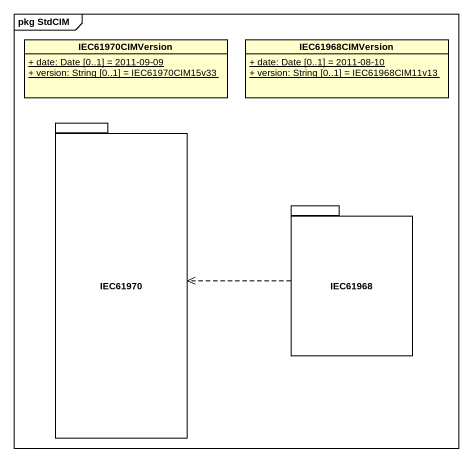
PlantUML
@startuml
mainframe pkg StdCIM
hide circle
hide empty members
skinparam classAttributeIconSize 0
class IEC61970CIMVersion {
  {static} + date: Date [0..1] = 2011-09-09
  {static} + version: String [0..1] = IEC61970CIM15v33
}
class IEC61968CIMVersion {
  {static} + date: Date [0..1] = 2011-08-10
  {static} + version: String [0..1] = IEC61968CIM11v13
}
package IEC61970 {
}
package IEC61968 {
}
IEC61968 .left.> IEC61970
@enduml
